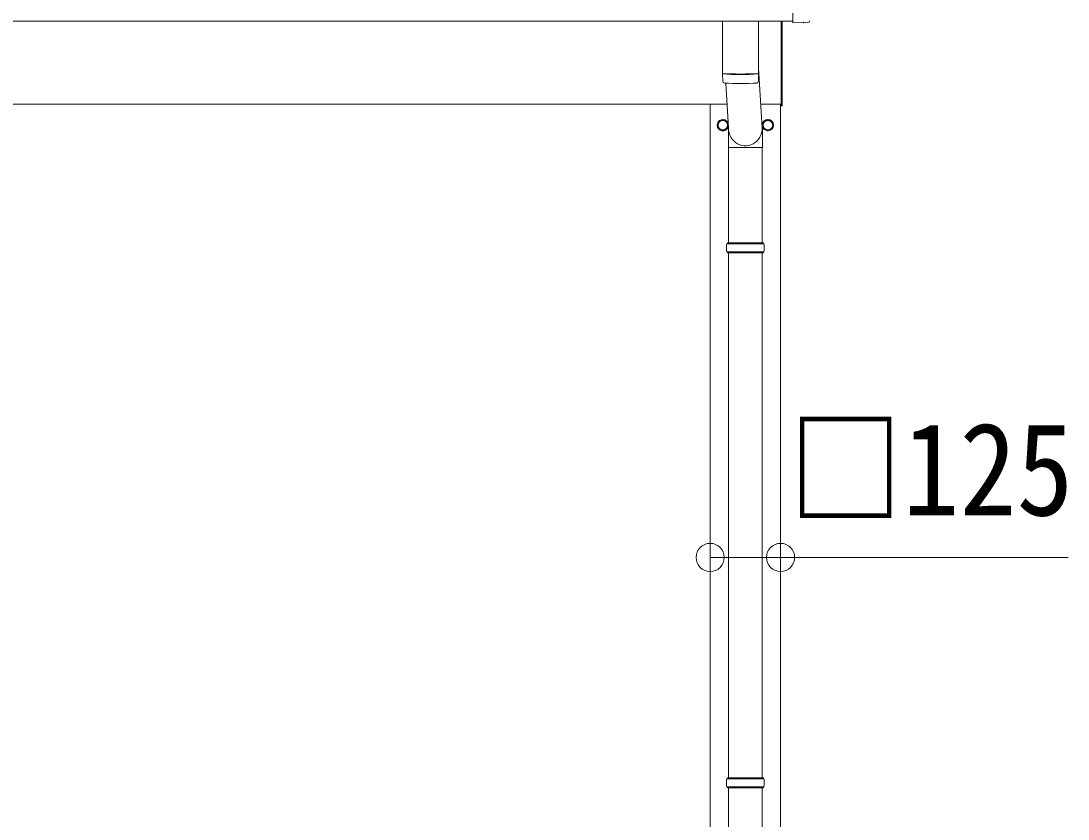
# Model space of a CAD drawing. Units: millimetres at full size, sheet at 1:50; details may follow other scales. Extents: x -14053 to 14053, y -9700 to 9700.
# Drawn here: x -3160 to -1301, y -3730 to -2313 of the extents above; entities that cross this region are included whole.
import ezdxf
from ezdxf.enums import TextEntityAlignment as Align

# ---------------------------------------------------------------- set-up
doc = ezdxf.new("R2010")
doc.units = ezdxf.units.MM
doc.header["$LTSCALE"] = 50
doc.header["$PDMODE"] = 32
doc.header["$PDSIZE"] = 50
for name, color, linetype, lineweight in [('0-1_Defpoints', 4, 'Continuous', 9), ('0-2_TEXT1', 7, 'Continuous', 9), ('0-6_PARTS1', 6, 'Continuous', 9)]:
    doc.layers.add(name, color=color, linetype=linetype, lineweight=lineweight)
doc.styles.add('ＭＳ ゴシック', font='')
doc.styles.get('ＭＳ ゴシック').set_extended_font_data('MS Gothic')

msp = doc.modelspace()

# ---------------------------------------------------------------- linework, layer by layer
at = {"layer": '0-1_Defpoints'}
for p, q in [((-7831.79, -2312.86), (-1789.79, -2312.86)), ((-1810.79, -2463.26), (-1810.79, -2312.96)), ((-1808.79, -2312.96), (-1808.79, -2463.26)), ((-1789.79, -2314.88), (-1789.79, -2315.89)), ((-1770.16, -2315.89), (-1763.24, -2315.52)), ((-7810.79, -2460.76), (-1907.55, -2460.76)), ((-1936.79, -5315.76), (-1936.79, -2460.76)), ((-1847.44, -2460.76), (-1810.79, -2460.76)), ((-1811.79, -2460.76), (-1811.79, -5315.76)), ((-1810.79, -2463.26), (-1808.79, -2463.26)), ((-1922.88, -2497.51), (-1922.78, -2497.51)), ((-1922.88, -2498.01), (-1922.78, -2498.01)), ((-1842.88, -2497.51), (-1842.78, -2497.51)), ((-1842.88, -2498.01), (-1842.78, -2498.01))]:
    msp.add_line(p, q, dxfattribs=at)
for points in [[(-1758.22, -2118.68), (-1789.79, -2117.03), (-1789.79, -2314.88)], [(-1770.9, -2315.61), (-1771.56, -2314.98), (-1789.79, -2315.89)]]:
    msp.add_lwpolyline(points, dxfattribs=at)
for points in [[(-1914.29, -2487.95), (-1905.79, -2492.85), (-1905.79, -2502.67), (-1914.29, -2507.58), (-1922.79, -2502.67), (-1922.79, -2492.85)], [(-1834.29, -2487.95), (-1825.79, -2492.85), (-1825.79, -2502.67), (-1834.29, -2507.58), (-1842.79, -2502.67), (-1842.79, -2492.85)]]:
    msp.add_lwpolyline(points, close=True, dxfattribs=at)
for centre, radius in [((-1914.29, -2497.76), 8.5), ((-1834.29, -2497.76), 10), ((-1834.29, -2497.76), 8.5)]:
    msp.add_circle(centre, radius, dxfattribs=at)
for centre, radius, start, end in [((-1914.29, -2497.76), 10, 29.36839, 337.68007), ((-1914.29, -2497.76), 8.6, 111.25399, 128.74601), ((-1914.29, -2497.76), 8.6, 51.25399, 68.74601), ((-1834.29, -2497.76), 8.6, 111.25399, 128.74601), ((-1834.29, -2497.76), 8.6, 51.25399, 68.74601), ((-1914.29, -2497.76), 8.6, 171.25399, 178.33419), ((-1914.29, -2497.76), 8.6, 181.66581, 188.74601), ((-1914.29, -2497.76), 8.6, 231.25399, 248.74601), ((-1914.29, -2497.76), 8.6, 291.25399, 308.74601), ((-1914.29, -2497.76), 8.6, 351.25399, 8.74601), ((-1834.29, -2497.76), 8.6, 171.25399, 178.33419), ((-1834.29, -2497.76), 8.6, 181.66581, 188.74601), ((-1834.29, -2497.76), 8.6, 231.25399, 248.74601), ((-1834.29, -2497.76), 8.6, 291.25399, 308.74601), ((-1834.29, -2497.76), 8.6, 351.25399, 8.74601)]:
    msp.add_arc(centre, radius, start, end, dxfattribs=at)
for centre, major_axis, start_param, end_param in [((-1770.21, -2314.89), (0.727, -0.69), 4.712389, 5.5252311), ((-1763.4, -2312.52), (2.18, -2.07), 5.5252311, 7.0411395)]:
    msp.add_ellipse(centre, major_axis=major_axis, ratio=0.9974, start_param=start_param, end_param=end_param, dxfattribs=at)
at = {"layer": '0-2_TEXT1'}
for p, q in [((-1914.79, -2312.86), (-1914.79, -2405.91)), ((-1850.79, -2312.86), (-1850.79, -2405.91)), ((-1850.79, -2396.34), (-1844.23, -2502.8)), ((-1914.82, -2406.91), (-1914.59, -2419.89)), ((-1910.31, -2406.19), (-1910.3, -2407.19)), ((-1855.26, -2406.19), (-1855.28, -2407.19)), ((-1850.99, -2419.89), (-1850.76, -2406.91)), ((-1909.25, -2423.19), (-1904.35, -2502.8)), ((-1904.44, -2537.46), (-1904.44, -2502.8)), ((-1844.14, -2537.46), (-1844.14, -2502.8)), ((-1904.44, -2537.46), (-1874.29, -2537.46)), ((-1904.29, -2537.46), (-1904.29, -2706.76)), ((-1844.14, -2537.46), (-1874.29, -2537.46)), ((-1844.29, -2537.46), (-1844.29, -2706.76)), ((-1907.29, -2708.76), (-1841.29, -2708.76)), ((-1906.29, -2706.76), (-1842.29, -2706.76)), ((-1906.29, -2706.76), (-1906.29, -2708.76)), ((-1842.29, -2706.76), (-1842.29, -2708.76)), ((-1907.29, -2722.76), (-1841.29, -2722.76)), ((-1906.29, -2724.76), (-1906.29, -2722.76)), ((-1906.29, -2724.76), (-1842.29, -2724.76)), ((-1904.29, -2724.76), (-1904.29, -3656.76)), ((-1844.29, -2724.76), (-1844.29, -3656.76)), ((-1842.29, -2724.76), (-1842.29, -2722.76)), ((-1907.29, -3658.75), (-1841.29, -3658.75)), ((-1906.29, -3656.75), (-1842.29, -3656.75)), ((-1906.29, -3656.75), (-1906.29, -3658.75)), ((-1842.29, -3656.75), (-1842.29, -3658.75)), ((-1907.29, -3672.75), (-1841.29, -3672.75)), ((-1906.29, -3674.75), (-1906.29, -3672.75)), ((-1906.29, -3674.75), (-1842.29, -3674.75)), ((-1904.29, -3674.75), (-1904.29, -4606.76)), ((-1844.29, -3674.75), (-1844.29, -4606.76)), ((-1842.29, -3674.75), (-1842.29, -3672.75))]:
    msp.add_line(p, q, dxfattribs=at)
for centre, radius, start, end in [((-1882.79, -1926.18), 480.8, 266.18381, 273.81619), ((-1882.79, -1927.18), 480.8, 266.18381, 273.81619), ((-1911.17, -2419.66), 3.43, 183.90213, 262.99006), ((-1882.78, -1904.2), 519.67, 266.82198, 273.17643), ((-1854.41, -2419.66), 3.43, 277.08355, 356.08693), ((-1858.54, -2715.76), 49.25, 171.82876, 180.00002), ((-1890.04, -2715.76), 49.25, 359.99998, 8.17124), ((-1858.54, -2715.76), 49.25, 180.00002, 188.17127), ((-1890.04, -2715.76), 49.25, 351.82873, 359.99998), ((-1858.54, -3665.75), 49.25, 171.82876, 180.00002), ((-1890.04, -3665.75), 49.25, 359.99998, 8.17124), ((-1858.54, -3665.75), 49.25, 180.00002, 188.17127), ((-1890.04, -3665.75), 49.25, 351.82873, 359.99998)]:
    msp.add_arc(centre, radius, start, end, dxfattribs=at)
msp.add_ellipse((-1874.29, -2502.8), major_axis=(0, -31.56), ratio=0.952301, start_param=4.712389, end_param=7.9831455, dxfattribs=at)
at = {"layer": '0-6_PARTS1'}
for q in [(-1936.79, -3265.45), (-1301.41, -3265.45)]:
    msp.add_line((-1811.79, -3265.45), q, dxfattribs=at)
for p in [(-1936.79, -3265.45), (-1811.79, -3265.45)]:
    msp.add_point(p, dxfattribs=at)

# ---------------------------------------------------------------- texts
at = {"layer": '0-6_PARTS1', "color": 7, "style": 'ＭＳ ゴシック', "width": 0.9}
msp.add_text('□125', height=165, dxfattribs=at).set_placement((-1797.52, -3240.45), align=Align.BOTTOM_LEFT)

doc.saveas('drawing.dxf')
